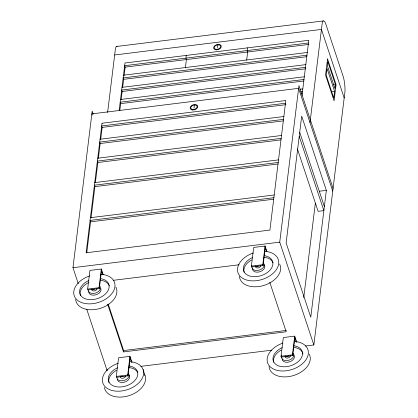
<?xml version="1.0" encoding="UTF-8"?>
<svg xmlns="http://www.w3.org/2000/svg" width="418" height="418" viewBox="0 0 418 418"><rect width="100%" height="100%" fill="white"/><g stroke="black" fill="none" stroke-linecap="round" stroke-linejoin="round"><path stroke-width="0.63" d="M78.312 283.812L72.972 267.703L92.195 111.131L93.209 114.192M86.751 252.921L90.565 221.843L90.089 220.417L273.879 197.698M91.056 217.846L94.886 186.627L94.416 185.2L278.205 162.482M95.361 182.76L97.849 162.508L97.373 161.082L281.168 138.363M98.361 158.354L100.179 143.515L99.709 142.089L283.498 119.37M100.686 139.408L102.159 127.391L101.689 125.964L285.478 103.246M107.614 112.463L115.499 48.227A13.36 2.989 83 0 1 117.171 46.544M101.511 270.697L99.317 288.54L87.921 289.951L87.639 289.099L89.927 270.425L101.328 269.014L103.162 274.542M119.182 110.389L124.998 63.003L308.792 40.285L302.021 95.408M119.809 110.556L120.661 103.627L120.185 102.196L303.98 79.483M121.147 99.667L122.15 91.479L121.68 90.053L305.469 67.335L305.783 68.286M122.636 87.519L123.644 79.331L123.169 77.905L306.958 55.186M124.13 75.365L125.144 67.131L124.668 65.699L308.458 42.986M99.317 288.54L99.035 287.694L101.328 269.014M107.248 369.235L107.086 370.526L86.74 309.205M130.165 358.027L127.971 375.871L116.575 377.282L116.293 376.43L118.587 357.751L129.982 356.345L132.02 362.484M269.767 282.255L286.205 331.793L123.472 351.909L123.639 350.556L108.231 304.111M127.971 375.871L127.689 375.019L129.982 356.345M186.261 55.432L185.932 58.128L186.407 59.555L185.393 67.794M194.025 108.09L194.36 105.388M217.522 47.929L217.851 45.228M247.529 47.856L247.195 50.557L247.67 51.984L246.657 60.218M265.263 247.712L263.074 265.555L251.673 266.966L251.39 266.114L253.684 247.44L265.085 246.03L266.919 251.558M251.673 266.966L251.829 265.691M263.074 265.555L262.791 264.709L265.085 246.03M305.427 346.015L313.855 344.97L279.736 242.147L298.959 85.575L333.078 188.398M294.894 337.822L292.704 355.666L281.304 357.076L281.021 356.225L283.315 337.545L294.716 336.135L296.754 342.279M309.994 122.605L322.268 22.666A13.36 2.989 83 0 1 325.465 23.058L343.471 77.33A13.36 2.989 83 0 1 345.012 91.218L313.855 344.97M281.304 357.076L281.539 355.164M292.704 355.666L292.422 354.814L294.716 336.135M303.745 297.668L315.344 203.2M334.614 91.312L333.783 98.063L326.202 75.214L327.033 68.463L334.614 91.312L331.422 91.709M335.44 84.567L334.943 88.616L327.362 65.762L327.858 61.712L335.44 84.567L333.527 84.802M326.343 190.368L310.773 317.194L286.131 242.931L301.702 116.11L326.343 190.368L319.326 191.235M116.606 46.476L323.375 20.921M114.673 54.972L321.437 29.417L344.181 97.964M125.144 67.131L308.933 44.412M123.503 75.203L307.293 52.485M123.644 79.331L306.786 56.696M122.009 87.352L305.798 64.633M122.15 91.479L305.297 68.845M120.52 99.5L304.309 76.781M120.661 103.627L303.802 80.987M300.228 89.248L302.82 88.929M300.547 91.871L302.486 91.631M301.017 93.298L302.313 93.136M102.159 127.391L285.954 104.678M100.059 139.241L283.848 116.528M100.179 143.515L283.326 120.88M97.728 158.213L281.518 135.495M97.849 162.508L280.995 139.873M94.734 182.598L278.524 159.885M94.886 186.627L278.033 163.992M90.424 217.694L274.213 194.976M90.565 221.843L273.706 199.208M72.972 267.703L279.736 242.147M113.168 280.332L239.096 264.772M251.39 266.114L262.791 264.709M87.639 289.099L99.035 287.694M123.639 350.556L286.372 330.445M140.793 366.361L271.721 350.18M116.293 376.43L127.689 375.019M281.021 356.225L292.422 354.814M332.738 191.151L298.624 88.329L91.856 113.884L92.263 115.112M299.716 132.307L324.358 206.565M299.22 136.357L323.861 210.615L318.114 211.325L297.376 148.824M264.981 246.866L266.621 251.803M294.612 336.971L296.252 341.914M101.229 269.85L102.865 274.788M129.883 357.176L131.524 362.119M107.651 304.226L123.472 351.909M143.092 369.564L144.999 375.474M100.895 274.312A21.213 13.966 -17.9 0 1 110.665 295.03A21.213 13.966 -17.9 0 1 77.011 299.878A21.213 13.966 -17.9 0 1 89.572 275.943M115.854 287.03A21.213 13.966 -17.9 0 1 100.168 308.395A21.213 13.966 -17.9 0 1 75.663 299.434M94.431 289.063A2.712 1.787 -17.9 0 1 91.903 288.979M100.404 278.618A15.21 10.016 -17.9 0 1 105.911 293.499A15.21 10.016 -17.9 0 1 82.487 297.292A15.21 10.016 -17.9 0 1 88.82 280.494M100.895 288.723A6.327 4.164 -17.9 0 1 95.539 294.909A6.327 4.164 -17.9 0 1 88.752 291.717M99.777 286.09A6.327 4.164 -17.9 0 1 95.79 292.987A6.327 4.164 -17.9 0 1 88.208 290.029M80.512 295.667A15.21 10.016 -17.9 0 1 88.851 282.427M100.346 280.238A15.21 10.016 -17.9 0 1 109.302 285.86M96.997 288.666A2.712 1.787 -17.9 0 1 94.29 290.918A2.712 1.787 -17.9 0 1 91.725 289.481M294.277 341.438A21.213 13.966 -17.9 0 1 304.053 362.15A21.213 13.966 -17.9 0 1 270.399 367.004A21.213 13.966 -17.9 0 1 282.96 343.068M309.236 354.15A21.213 13.966 -17.9 0 1 293.556 375.521A21.213 13.966 -17.9 0 1 269.051 366.555M288.457 355.901A2.712 1.787 -17.9 0 1 285.823 356.314M293.791 345.743A15.21 10.016 -17.9 0 1 299.293 360.619A15.21 10.016 -17.9 0 1 275.87 364.412A15.21 10.016 -17.9 0 1 282.207 347.619M293.708 354.898A6.327 4.164 -17.9 0 1 289.721 361.8A6.327 4.164 -17.9 0 1 282.14 358.843M293.164 353.21A6.327 4.164 -17.9 0 1 289.178 360.112A6.327 4.164 -17.9 0 1 281.596 357.155M273.738 362.291A15.21 10.016 -17.9 0 1 281.251 350.059M293.734 347.358A15.21 10.016 -17.9 0 1 302.491 352.499M302.689 352.98A15.21 10.016 -17.9 0 1 302.972 353.989M290.311 355.321A2.712 1.787 -17.9 0 1 287.678 358.043A2.712 1.787 -17.9 0 1 285.222 356.115M264.646 251.328A21.213 13.966 -17.9 0 1 274.417 272.045A21.213 13.966 -17.9 0 1 240.768 276.899A21.213 13.966 -17.9 0 1 253.329 252.958M279.605 264.045A21.213 13.966 -17.9 0 1 263.925 285.416A21.213 13.966 -17.9 0 1 239.42 276.45M258.183 266.078A2.712 1.787 -17.9 0 1 255.659 265.994M264.155 255.633A15.21 10.016 -17.9 0 1 269.662 270.514A15.21 10.016 -17.9 0 1 246.239 274.307A15.21 10.016 -17.9 0 1 252.576 257.509M264.077 264.793A6.327 4.164 -17.9 0 1 260.09 271.695A6.327 4.164 -17.9 0 1 252.509 268.732M263.533 263.105A6.327 4.164 -17.9 0 1 259.547 270.007A6.327 4.164 -17.9 0 1 251.96 267.045M244.107 272.186A15.21 10.016 -17.9 0 1 251.62 259.954M264.103 257.253A15.21 10.016 -17.9 0 1 273.058 262.875M260.754 265.681A2.712 1.787 -17.9 0 1 258.042 267.933A2.712 1.787 -17.9 0 1 255.482 266.496M129.549 361.643A21.213 13.966 -17.9 0 1 139.319 382.36A21.213 13.966 -17.9 0 1 105.665 387.209A21.213 13.966 -17.9 0 1 118.231 363.273M144.508 374.356A21.213 13.966 -17.9 0 1 129.267 395.585A21.213 13.966 -17.9 0 1 104.39 387.376M123.085 376.393A2.712 1.787 -17.9 0 1 120.556 376.31M129.058 365.949A15.21 10.016 -17.9 0 1 134.565 380.824A15.21 10.016 -17.9 0 1 111.141 384.623A15.21 10.016 -17.9 0 1 117.474 367.824M128.974 375.108A6.327 4.164 -17.9 0 1 124.987 382.005A6.327 4.164 -17.9 0 1 117.406 379.048M128.43 373.42A6.327 4.164 -17.9 0 1 124.444 380.317A6.327 4.164 -17.9 0 1 116.862 377.36M109.004 382.496A15.21 10.016 -17.9 0 1 116.517 370.264M129.005 367.563A15.21 10.016 -17.9 0 1 137.757 372.704M125.651 375.991A2.712 1.787 -17.9 0 1 122.944 378.248A2.712 1.787 -17.9 0 1 120.379 376.811M102.023 123.247L86.113 252.785L269.908 230.072L285.813 100.529L102.023 123.247M327.55 58.938L325.565 75.136L334.092 100.842L336.082 84.645L327.55 58.938M216.143 49.831A3.961 2.571 -18.4 0 0 221.237 45.943A3.961 2.571 -18.4 0 0 214.977 45.525A3.961 2.571 -18.4 0 0 216.143 49.831M216.367 49.355A3.271 2.127 -18.4 0 0 220.579 46.142A3.271 2.127 -18.4 0 0 215.411 45.797A3.271 2.127 -18.4 0 0 216.367 49.355M192.646 109.991A3.961 2.571 -18.4 0 0 197.74 106.104A3.961 2.571 -18.4 0 0 191.486 105.686A3.961 2.571 -18.4 0 0 192.646 109.991M192.876 109.516A3.271 2.127 -18.4 0 0 197.087 106.303A3.271 2.127 -18.4 0 0 191.914 105.958A3.271 2.127 -18.4 0 0 192.876 109.516"/></g></svg>
